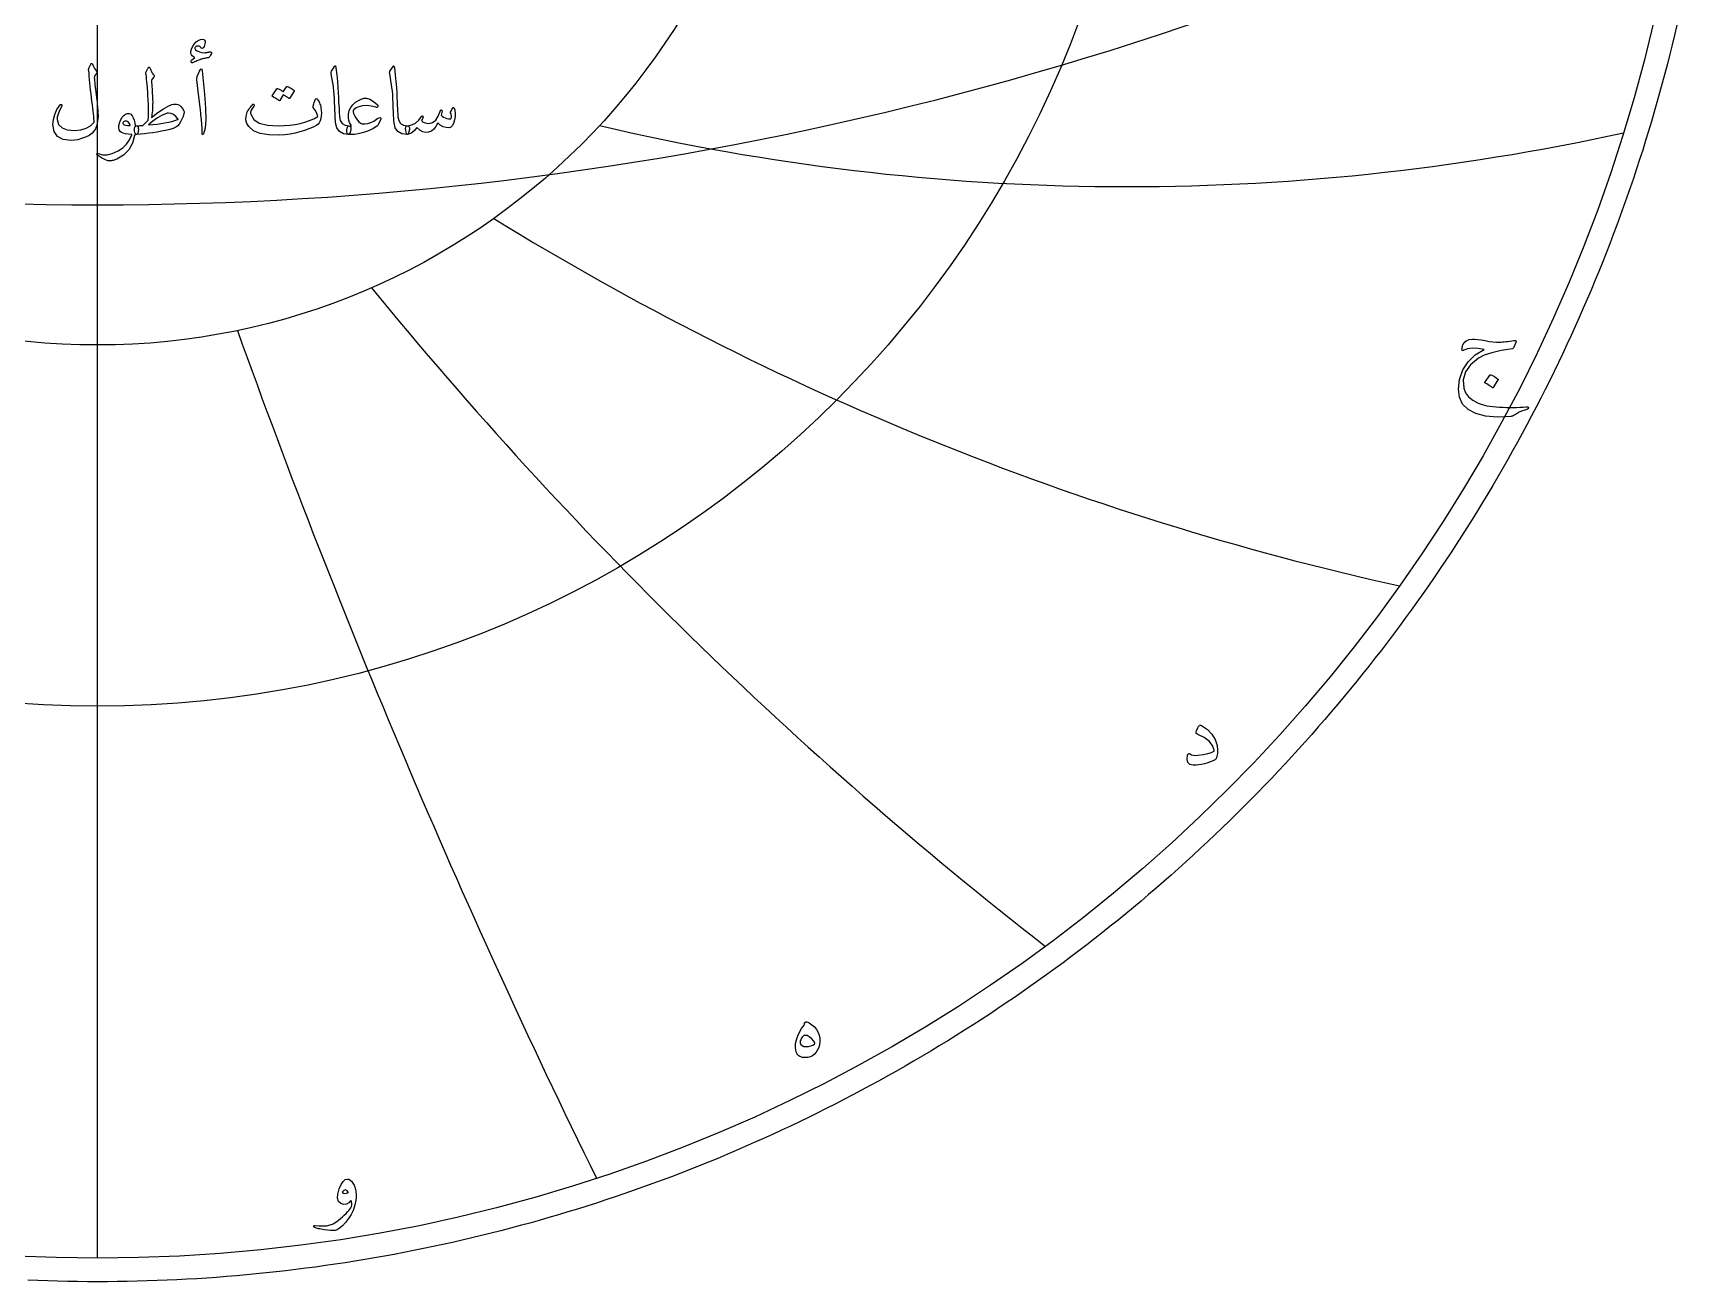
# Model space of a CAD drawing. Header units: millimetres. Extents: x -80 to 80, y -80 to 82.
# Drawn here: x -3.2 to 79.2, y -80.4 to -18.5 of the extents above; entities that cross this region are included whole.
import ezdxf

# ---------------------------------------------------------------- set-up
doc = ezdxf.new("R2010")
doc.units = ezdxf.units.MM
for name, color, linetype in [('CUT_OUTER', 1, 'Continuous'), ('ENGRAVE', 7, 'Continuous'), ('ENGRAVE_FINE', 8, 'Continuous'), ('TEXT', 5, 'Continuous')]:
    doc.layers.add(name, color=color, linetype=linetype)

msp = doc.modelspace()

# ---------------------------------------------------------------- linework, layer by layer
at = {"layer": 'CUT_OUTER'}
msp.add_lwpolyline([(78.3077, -18.09), (78.1952, -18.5701), (78.0798, -19.0496), (77.9614, -19.5283), (77.8401, -20.0063), (77.7159, -20.4836), (77.5888, -20.96), (77.4587, -21.4357), (77.3257, -21.9106), (77.1898, -22.3846), (77.051, -22.8578), (76.9093, -23.3302), (76.7647, -23.8016), (76.6172, -24.2722), (76.4668, -24.7419), (76.3136, -25.2106), (76.1575, -25.6784), (75.9985, -26.1452), (75.8366, -26.611), (75.6719, -27.0758), (75.5043, -27.5396), (75.3339, -28.0024), (75.1607, -28.4641), (74.9846, -28.9248), (74.8057, -29.3843), (74.624, -29.8428), (74.4395, -30.3001), (74.2522, -30.7563), (74.0621, -31.2113), (73.8692, -31.6651), (73.6735, -32.1178), (73.475, -32.5692), (73.2738, -33.0195), (73.0698, -33.4684), (72.8631, -33.9162), (72.6536, -34.3626), (72.4414, -34.8078), (72.2265, -35.2516), (72.0088, -35.6941), (71.7884, -36.1353), (71.5654, -36.5751), (71.3396, -37.0135), (71.1111, -37.4505), (70.88, -37.8862), (70.6462, -38.3204), (70.4098, -38.7531), (70.1706, -39.1844), (69.9289, -39.6142), (69.6845, -40.0426), (69.4375, -40.4694), (69.1879, -40.8947), (68.9356, -41.3184), (68.6808, -41.7406), (68.4234, -42.1613), (68.1634, -42.5803), (67.9009, -42.9978), (67.6358, -43.4136), (67.3681, -43.8278), (67.0979, -44.2403), (66.8252, -44.6512), (66.55, -45.0604), (66.2722, -45.4679), (65.992, -45.8736), (65.7093, -46.2777), (65.4241, -46.68), (65.1364, -47.0806), (64.8463, -47.4794), (64.5538, -47.8764), (64.2588, -48.2715), (63.9614, -48.6649), (63.6616, -49.0565), (63.3594, -49.4462), (63.0548, -49.834), (62.7479, -50.22), (62.4385, -50.604), (62.1269, -50.9862), (61.8128, -51.3664), (61.4965, -51.7447), (61.1778, -52.1211), (60.8569, -52.4955), (60.5336, -52.8679), (60.2081, -53.2384), (59.8803, -53.6068), (59.5502, -53.9732), (59.2179, -54.3376), (58.8834, -54.6999), (58.5467, -55.0602), (58.2077, -55.4184), (57.8666, -55.7745), (57.5233, -56.1285), (57.1778, -56.4804), (56.8302, -56.8302), (56.4804, -57.1778), (56.1285, -57.5233), (55.7745, -57.8666), (55.4184, -58.2077), (55.0602, -58.5467), (54.6999, -58.8834), (54.3376, -59.2179), (53.9732, -59.5502), (53.6068, -59.8803), (53.2384, -60.2081), (52.8679, -60.5336), (52.4955, -60.8569), (52.1211, -61.1778), (51.7447, -61.4965), (51.3664, -61.8128), (50.9862, -62.1269), (50.604, -62.4385), (50.22, -62.7479), (49.834, -63.0548), (49.4462, -63.3594), (49.0565, -63.6616), (48.6649, -63.9614), (48.2715, -64.2588), (47.8764, -64.5538), (47.4794, -64.8463), (47.0806, -65.1364), (46.68, -65.4241), (46.2777, -65.7093), (45.8736, -65.992), (45.4679, -66.2722), (45.0604, -66.55), (44.6512, -66.8252), (44.2403, -67.0979), (43.8278, -67.3681), (43.4136, -67.6358), (42.9978, -67.9009), (42.5803, -68.1634), (42.1613, -68.4234), (41.7406, -68.6808), (41.3184, -68.9356), (40.8947, -69.1879), (40.4694, -69.4375), (40.0426, -69.6845), (39.6142, -69.9289), (39.1844, -70.1706), (38.7531, -70.4098), (38.3204, -70.6462), (37.8862, -70.88), (37.4505, -71.1111), (37.0135, -71.3396), (36.5751, -71.5654), (36.1353, -71.7884), (35.6941, -72.0088), (35.2516, -72.2265), (34.8078, -72.4414), (34.3626, -72.6536), (33.9162, -72.8631), (33.4684, -73.0698), (33.0195, -73.2738), (32.5692, -73.475), (32.1178, -73.6735), (31.6651, -73.8692), (31.2113, -74.0621), (30.7563, -74.2522), (30.3001, -74.4395), (29.8428, -74.624), (29.3843, -74.8057), (28.9248, -74.9846), (28.4641, -75.1607), (28.0024, -75.3339), (27.5396, -75.5043), (27.0758, -75.6719), (26.611, -75.8366), (26.1452, -75.9985), (25.6784, -76.1575), (25.2106, -76.3136), (24.7419, -76.4668), (24.2722, -76.6172), (23.8016, -76.7647), (23.3302, -76.9093), (22.8578, -77.051), (22.3846, -77.1898), (21.9106, -77.3257), (21.4357, -77.4587), (20.96, -77.5888), (20.4836, -77.7159), (20.0063, -77.8401), (19.5283, -77.9614), (19.0496, -78.0798), (18.5701, -78.1952), (18.09, -78.3077), (17.6092, -78.4172), (17.1277, -78.5238), (16.6455, -78.6274), (16.1628, -78.728), (15.6794, -78.8257), (15.1954, -78.9204), (14.7109, -79.0122), (14.2258, -79.101), (13.7402, -79.1868), (13.2541, -79.2696), (12.7674, -79.3494), (12.2803, -79.4263), (11.7927, -79.5001), (11.3047, -79.571), (10.8163, -79.6388), (10.3274, -79.7037), (9.8381, -79.7656), (9.3485, -79.8244), (8.8586, -79.8803), (8.3683, -79.9332), (7.8776, -79.983), (7.3867, -80.0298), (6.8955, -80.0736), (6.4041, -80.1144), (5.9124, -80.1522), (5.4205, -80.187), (4.9283, -80.2188), (4.436, -80.2475), (3.9436, -80.2732), (3.4509, -80.2959), (2.9582, -80.3155), (2.4653, -80.3322), (1.9724, -80.3458), (1.4793, -80.3564), (0.9863, -80.3639), (0.4931, -80.3685), (0, -80.37), (-0.4931, -80.3685), (-0.9863, -80.3639), (-1.4793, -80.3564), (-1.9724, -80.3458), (-2.4653, -80.3322), (-2.9582, -80.3155), (-3.4509, -80.2959)], dxfattribs=at)
at = {"layer": 'ENGRAVE'}
for points in [[(0, -79.2), (0, 79.2)], [(0, -79.2), (0, -33.9362)]]:
    msp.add_lwpolyline(points, dxfattribs=at)
for radius in [79.2, 51.8435, 33.9362]:
    msp.add_circle((0, 0), radius, dxfattribs=at)
for centre, radius, start, end in [((51.062, 88.442), 114.5298, 256.794575, 282.402019), ((95.9326, 95.9326), 145.2373, 238.319809, 257.525392), ((175.7811, 101.4873), 209.4908, 219.263991, 232.067713), ((391.5049, 104.9034), 408.6178, 199.75652, 206.158381)]:
    msp.add_arc(centre, radius, start, end, dxfattribs=at)
at = {"layer": 'ENGRAVE_FINE'}
msp.add_arc((0, 141.4082), 168.3962, 242.077896, 297.922104, dxfattribs=at)
at = {"layer": 'TEXT'}
for points in [[(5.4942, -19.696), (5.4331, -19.7074), (5.3765, -19.7182), (5.3242, -19.7285), (5.2764, -19.7381), (5.2332, -19.7475), (5.195, -19.7569), (5.1618, -19.7662), (5.1335, -19.7756), (5.1048, -19.7863), (5.0703, -19.7996), (5.0299, -19.8156), (4.9836, -19.8342), (4.9315, -19.8557), (4.8736, -19.8804), (4.8098, -19.9084), (4.7401, -19.9395), (4.7117, -19.9489), (4.6874, -19.9489), (4.6672, -19.9395), (4.6511, -19.9208), (4.6414, -19.8748), (4.6686, -19.8213), (4.7328, -19.7601), (4.8338, -19.6913), (4.7565, -19.6474), (4.6979, -19.6), (4.6581, -19.549), (4.637, -19.4946), (4.6329, -19.3918), (4.6581, -19.2803), (4.7126, -19.16), (4.7963, -19.0309), (4.8961, -18.9152), (4.9989, -18.8353), (5.1045, -18.7911), (5.2131, -18.7826), (5.2737, -18.7979), (5.315, -18.8295), (5.337, -18.8775), (5.3396, -18.9419), (5.3291, -19.0116), (5.3115, -19.0754), (5.2869, -19.1333), (5.2553, -19.1854), (5.2237, -19.222), (5.1944, -19.2381), (5.1675, -19.2337), (5.1429, -19.2089), (5.1148, -19.1717), (5.082, -19.1445), (5.0445, -19.1272), (5.0024, -19.1199), (4.9582, -19.1199), (4.9192, -19.1292), (4.8856, -19.148), (4.8572, -19.1761), (4.8364, -19.21), (4.8302, -19.2416), (4.8387, -19.2709), (4.8619, -19.2979), (4.9485, -19.362), (5.0539, -19.4091), (5.178, -19.4392), (5.3209, -19.4524), (5.3333, -19.452), (5.3472, -19.4507), (5.3626, -19.4485), (5.3794, -19.4454), (5.3977, -19.4417), (5.4175, -19.4378), (5.4387, -19.4335), (5.4614, -19.429), (5.486, -19.4245), (5.5082, -19.4202), (5.5281, -19.4163), (5.5457, -19.4126), (5.5612, -19.4095), (5.575, -19.4073), (5.587, -19.406), (5.5972, -19.4056), (5.6165, -19.4076), (5.6324, -19.4138), (5.6446, -19.424), (5.6534, -19.4384), (5.659, -19.4521), (5.6616, -19.4653), (5.6613, -19.4779), (5.6581, -19.4899), (5.6127, -19.5748), (5.5703, -19.6374), (5.5308, -19.6778), (5.4942, -19.696)], [(-0.3326, -20.0145), (-0.3244, -20.0001), (-0.3138, -19.9899), (-0.3009, -19.9837), (-0.2857, -19.9817), (-0.2705, -19.9843), (-0.2576, -19.9922), (-0.2471, -20.0054), (-0.2389, -20.0239), (-0.1953, -20.1313), (-0.1487, -20.2241), (-0.0992, -20.3023), (-0.0468, -20.3658), (-0.0313, -20.3886), (-0.0269, -20.415), (-0.0337, -20.4448), (-0.0515, -20.4782), (-0.0629, -20.4943), (-0.0738, -20.5098), (-0.084, -20.5247), (-0.0937, -20.5391), (-0.1028, -20.5525), (-0.1112, -20.5648), (-0.1191, -20.576), (-0.1265, -20.5859), (-0.1388, -20.6041), (-0.1475, -20.6257), (-0.1528, -20.6509), (-0.1546, -20.6796), (-0.149, -20.7605), (-0.1417, -20.8488), (-0.1326, -20.9444), (-0.1218, -21.0473), (-0.1095, -21.1575), (-0.096, -21.275), (-0.0814, -21.3999), (-0.0656, -21.5321), (-0.0479, -21.6639), (-0.0322, -21.7879), (-0.0186, -21.904), (-0.007, -22.0122), (0.0028, -22.1127), (0.0111, -22.206), (0.018, -22.2919), (0.0234, -22.3705), (0.0296, -22.6032), (0.0105, -22.8236), (-0.0337, -23.0318), (-0.103, -23.2276), (-0.1707, -23.3427), (-0.2752, -23.4489), (-0.4166, -23.5464), (-0.5949, -23.6351), (-0.7881, -23.7086), (-0.9696, -23.7604), (-1.1394, -23.7906), (-1.2974, -23.7991), (-1.6932, -23.7446), (-1.9766, -23.5953), (-2.1476, -23.3512), (-2.2061, -23.0122), (-2.1856, -22.7595), (-2.1195, -22.5122), (-2.0076, -22.2701), (-1.8501, -22.0332), (-1.8381, -22.0195), (-1.8255, -22.011), (-1.8124, -22.0078), (-1.7986, -22.0098), (-1.784, -22.0154), (-1.7728, -22.0227), (-1.7652, -22.0318), (-1.7611, -22.0426), (-1.7582, -22.0587), (-1.7588, -22.0742), (-1.7629, -22.0891), (-1.7705, -22.1035), (-1.8779, -22.3128), (-1.952, -22.4911), (-1.9927, -22.6383), (-2, -22.7546), (-1.9219, -23.0048), (-1.7529, -23.1796), (-1.4933, -23.2789), (-1.1429, -23.3026), (-0.827, -23.2683), (-0.5586, -23.189), (-0.3375, -23.0646), (-0.1639, -22.8951), (-0.1676, -22.8132), (-0.1739, -22.7177), (-0.1828, -22.6083), (-0.1944, -22.4852), (-0.2089, -22.3481), (-0.2266, -22.1966), (-0.2475, -22.0307), (-0.2717, -21.8506), (-0.2945, -21.6647), (-0.3162, -21.4817), (-0.3367, -21.3017), (-0.356, -21.1246), (-0.3738, -20.9504), (-0.3899, -20.7791), (-0.4043, -20.6108), (-0.4169, -20.4454), (-0.4356, -20.2862), (-0.4347, -20.268), (-0.4321, -20.251), (-0.4277, -20.2352), (-0.4215, -20.2206)], [(2.5246, -20.1831), (2.5357, -20.1711), (2.5457, -20.1632), (2.5545, -20.1594), (2.5621, -20.1597), (2.5712, -20.1638), (2.5796, -20.1714), (2.5875, -20.1825), (2.5949, -20.1972), (2.6246, -20.2604), (2.6528, -20.3189), (2.6796, -20.3728), (2.7049, -20.422), (2.7291, -20.4659), (2.7524, -20.504), (2.7748, -20.5362), (2.7963, -20.5625), (2.8121, -20.5842), (2.8173, -20.607), (2.8121, -20.631), (2.7963, -20.6562), (2.7026, -20.7733), (2.6906, -20.7935), (2.6827, -20.8166), (2.6789, -20.8427), (2.6792, -20.8716), (2.6944, -21.0927), (2.7073, -21.2873), (2.7178, -21.4557), (2.726, -21.5976), (2.7322, -21.7136), (2.7366, -21.8037), (2.7392, -21.8681), (2.7401, -21.9068), (2.739, -22.0209), (2.736, -22.1293), (2.7308, -22.2317), (2.7237, -22.3283), (2.7147, -22.4191), (2.7043, -22.504), (2.6925, -22.583), (2.6792, -22.6562), (2.9974, -22.4126), (3.2729, -22.2253), (3.5056, -22.0941), (3.6956, -22.0192), (3.7802, -21.9993), (3.856, -21.9911), (3.923, -21.9946), (3.9813, -22.0098), (4.0636, -22.0526), (4.1417, -22.1199), (4.2158, -22.2118), (4.2857, -22.3283), (4.2966, -22.3561), (4.301, -22.388), (4.2989, -22.424), (4.2904, -22.4642), (4.2439, -22.6082), (4.1886, -22.7452), (4.1244, -22.8752), (4.0515, -22.9981), (3.9807, -23.0772), (3.8806, -23.1457), (3.7512, -23.2036), (3.5925, -23.251), (3.3801, -23.298), (3.1692, -23.3406), (2.9598, -23.3788), (2.7518, -23.4126), (2.5455, -23.4418), (2.3413, -23.4659), (2.1392, -23.4851), (1.9391, -23.4993), (1.9166, -23.4928), (1.8958, -23.4735), (1.8768, -23.4413), (1.8595, -23.3962), (1.8443, -23.3409), (1.8361, -23.2873), (1.8349, -23.2355), (1.8408, -23.1855), (1.8539, -23.1418), (1.8747, -23.1094), (1.9031, -23.088), (1.9391, -23.0777), (1.987, -23.0751), (2.0322, -23.0719), (2.0748, -23.0681), (2.1148, -23.0637), (2.1521, -23.0593), (2.1868, -23.0555), (2.2188, -23.0523), (2.2483, -23.0496), (2.5106, -22.7967), (2.5129, -22.7857), (2.5152, -22.7715), (2.5176, -22.7541), (2.5199, -22.7335), (2.5223, -22.7096), (2.5246, -22.6825), (2.5269, -22.6522), (2.5293, -22.6187), (2.5313, -22.5823), (2.5328, -22.5432), (2.5337, -22.5015), (2.534, -22.4571), (2.534, -22.4104), (2.534, -22.3617), (2.534, -22.3109), (2.534, -22.2581), (2.5334, -22.1983), (2.5316, -22.1269), (2.5287, -22.0438), (2.5246, -21.9489), (2.5193, -21.843), (2.5129, -21.7264), (2.5053, -21.5994), (2.4965, -21.4618), (2.4763, -21.1565), (2.4579, -20.915), (2.4412, -20.7373), (2.4262, -20.6234), (2.4142, -20.5502), (2.4063, -20.4946), (2.4025, -20.4565), (2.4028, -20.436), (2.417, -20.3974), (2.4315, -20.3611), (2.4463, -20.3271), (2.4614, -20.2955), (2.4767, -20.2657), (2.4924, -20.237), (2.5084, -20.2095), (2.5246, -20.1831)], [(5.0679, -20.3611), (5.1127, -20.2744), (5.1487, -20.244), (5.176, -20.2698), (5.1944, -20.3517), (5.3021, -21.4993), (5.3663, -22.2036), (5.3806, -22.7663), (5.3452, -23.1872), (5.26, -23.4665), (5.2445, -23.4893), (5.2307, -23.5016), (5.2187, -23.5034), (5.2085, -23.4946), (5.2003, -23.4808), (5.1944, -23.463), (5.1909, -23.441), (5.1897, -23.415), (5.1897, -23.2121), (5.1804, -22.9969), (5.1616, -22.7695), (5.1335, -22.5297), (5.1274, -22.4671), (5.1089, -22.2979), (5.0782, -22.0221), (5.0352, -21.6398), (4.9321, -20.792), (4.9298, -20.7469), (4.9321, -20.7054), (4.9391, -20.6673), (4.9509, -20.6328)], [(11.7565, -20.1269), (11.7656, -20.1128), (11.7741, -20.1035), (11.782, -20.0988), (11.7893, -20.0988), (11.8004, -20.1049), (11.8104, -20.1234), (11.8192, -20.1541), (11.8268, -20.1972), (11.8654, -20.547), (11.897, -20.8705), (11.9216, -21.1676), (11.9392, -21.4384), (11.9505, -21.6699), (11.9609, -21.8775), (11.9704, -22.061), (11.979, -22.2206), (11.9865, -22.3561), (11.9925, -22.4677), (11.997, -22.5552), (12.0001, -22.6187), (12.0416, -22.809), (12.1336, -22.9489), (12.2758, -23.0385), (12.4685, -23.0777), (12.522, -23.0918), (12.5563, -23.1246), (12.5712, -23.1761), (12.5668, -23.2464), (12.5449, -23.357), (12.5212, -23.4361), (12.4957, -23.4835), (12.4685, -23.4993), (12.1974, -23.4636), (11.9977, -23.3564), (11.8695, -23.1779), (11.8127, -22.9279), (11.8038, -22.8083), (11.7957, -22.6884), (11.7886, -22.5682), (11.7823, -22.4478), (11.7766, -22.327), (11.7712, -22.206), (11.766, -22.0846), (11.7612, -21.963), (11.7524, -21.731), (11.7401, -21.5221), (11.7243, -21.3364), (11.705, -21.1737), (11.6822, -21.0176), (11.6558, -20.8511), (11.626, -20.6745), (11.5926, -20.4876), (11.5882, -20.4539), (11.5891, -20.4232), (11.5952, -20.3953), (11.6066, -20.3705)], [(14.6558, -20.1269), (14.6649, -20.1128), (14.6734, -20.1035), (14.6813, -20.0988), (14.6886, -20.0988), (14.6997, -20.1049), (14.7097, -20.1234), (14.7185, -20.1541), (14.7261, -20.1972), (14.7647, -20.547), (14.7963, -20.8705), (14.8209, -21.1676), (14.8385, -21.4384), (14.8498, -21.6699), (14.8602, -21.8775), (14.8697, -22.061), (14.8783, -22.2206), (14.8858, -22.3561), (14.8918, -22.4677), (14.8963, -22.5552), (14.8994, -22.6187), (14.941, -22.809), (15.0329, -22.9489), (15.1752, -23.0385), (15.3678, -23.0777), (15.4214, -23.0918), (15.4556, -23.1246), (15.4705, -23.1761), (15.4661, -23.2464), (15.4442, -23.357), (15.4205, -23.4361), (15.395, -23.4835), (15.3678, -23.4993), (15.0967, -23.4636), (14.8971, -23.3564), (14.7688, -23.1779), (14.712, -22.9279), (14.7031, -22.8083), (14.6951, -22.6884), (14.6879, -22.5682), (14.6816, -22.4478), (14.6759, -22.327), (14.6705, -22.206), (14.6653, -22.0846), (14.6605, -21.963), (14.6517, -21.731), (14.6394, -21.5221), (14.6236, -21.3364), (14.6043, -21.1737), (14.5815, -21.0176), (14.5551, -20.8511), (14.5253, -20.6745), (14.4919, -20.4876), (14.4875, -20.4539), (14.4884, -20.4232), (14.4945, -20.3953), (14.5059, -20.3705)], [(9.3771, -21.1339), (9.383, -21.1281), (9.3912, -21.1246), (9.4017, -21.1234), (9.4146, -21.1246), (9.4607, -21.1418), (9.5053, -21.1609), (9.5485, -21.1816), (9.5902, -21.2042), (9.6308, -21.2288), (9.6704, -21.2557), (9.7092, -21.285), (9.7471, -21.3166), (9.7545, -21.3263), (9.7577, -21.3365), (9.7568, -21.3473), (9.7518, -21.3588), (9.527, -21.7147), (9.5208, -21.7194), (9.5118, -21.7194), (9.4998, -21.7147), (9.4848, -21.7054), (9.4746, -21.6967), (9.4579, -21.6849), (9.4348, -21.6698), (9.4052, -21.6515), (9.3689, -21.6297), (9.3256, -21.6041), (9.2752, -21.5747), (9.2179, -21.5414), (9.0399, -21.8178), (9.0317, -21.8263), (9.0211, -21.8283), (9.0083, -21.8239), (8.993, -21.8131), (8.9799, -21.8037), (8.9591, -21.7897), (8.9307, -21.7709), (8.8947, -21.7475), (8.8505, -21.7194), (8.7975, -21.6866), (8.7357, -21.6492), (8.6652, -21.607), (8.6578, -21.6), (8.6546, -21.593), (8.6555, -21.5859), (8.6605, -21.5789), (8.89, -21.237), (8.8958, -21.2311), (8.904, -21.2276), (8.9146, -21.2264), (8.9275, -21.2276), (8.9667, -21.2403), (9.0047, -21.2551), (9.0416, -21.272), (9.0773, -21.2908), (9.1119, -21.3115), (9.1453, -21.3336), (9.1775, -21.3571), (9.2085, -21.3822)], [(10.9041, -21.7569), (10.9355, -21.7964), (10.9644, -21.84), (10.9906, -21.8877), (11.0141, -21.9396), (11.0351, -21.9952), (11.0534, -22.0543), (11.069, -22.117), (11.082, -22.1831), (11.099, -22.316), (11.1031, -22.4478), (11.0943, -22.5783), (11.0727, -22.7077), (11.0399, -22.8231), (10.9977, -22.9161), (10.9462, -22.987), (10.8853, -23.0356), (10.6921, -23.1378), (10.4872, -23.2288), (10.2706, -23.3087), (10.0422, -23.3775), (9.8022, -23.4346), (9.5504, -23.4794), (9.2869, -23.5119), (9.0118, -23.5321), (8.496, -23.5268), (8.0727, -23.4548), (7.7419, -23.316), (7.5036, -23.1105), (7.4058, -22.9498), (7.3607, -22.7768), (7.3683, -22.5915), (7.4286, -22.3939), (7.449, -22.3513), (7.4725, -22.3078), (7.4993, -22.2635), (7.5293, -22.2182), (7.5625, -22.1721), (7.599, -22.1252), (7.6387, -22.0773), (7.6815, -22.0286), (7.6959, -22.0148), (7.7108, -22.0063), (7.7263, -22.0031), (7.7424, -22.0051), (7.7533, -22.0092), (7.7623, -22.0168), (7.7697, -22.028), (7.7752, -22.0426), (7.7779, -22.0564), (7.7764, -22.0695), (7.7708, -22.0821), (7.7612, -22.0941), (7.7211, -22.1418), (7.6851, -22.1913), (7.6532, -22.2425), (7.6253, -22.2955), (7.6063, -22.3462), (7.5961, -22.3951), (7.5946, -22.4422), (7.6019, -22.4876), (7.7483, -22.7525), (8.0235, -22.9384), (8.4275, -23.0452), (8.9602, -23.0731), (9.2531, -23.0618), (9.5323, -23.0373), (9.7976, -22.9997), (10.0492, -22.9489), (10.2874, -22.885), (10.5124, -22.8078), (10.7242, -22.7175), (10.9228, -22.614), (10.9035, -22.5174), (10.8596, -22.4103), (10.7911, -22.2926), (10.698, -22.1644), (10.695, -22.1521), (10.6956, -22.1293), (10.6997, -22.0959), (10.7073, -22.052), (10.7094, -22.0476), (10.7108, -22.0438), (10.7117, -22.0406), (10.712, -22.0379), (10.7272, -21.9782), (10.7495, -21.9115), (10.7788, -21.8377), (10.8151, -21.7569), (10.8312, -21.7323), (10.8514, -21.7241), (10.8757, -21.7323), (10.9041, -21.7569)], [(14.0469, -22.7358), (13.9205, -23.0168), (13.9044, -23.0447), (13.8888, -23.0672), (13.8739, -23.0845), (13.8596, -23.0965), (13.7867, -23.1464), (13.7085, -23.1931), (13.6251, -23.2366), (13.5364, -23.2768), (13.4427, -23.3144), (13.3443, -23.35), (13.2413, -23.3835), (13.1336, -23.415), (12.9322, -23.4642), (12.7542, -23.4946), (12.5996, -23.5063), (12.4685, -23.4993), (12.4184, -23.4765), (12.3853, -23.4314), (12.3692, -23.364), (12.3701, -23.2745), (12.3821, -23.1937), (12.3994, -23.1339), (12.4219, -23.0953), (12.4497, -23.0777), (12.4544, -23.0777), (12.4591, -23.0777), (12.4638, -23.0777), (12.4685, -23.0777), (12.5033, -23.0813), (12.5376, -23.0824), (12.5712, -23.0813), (12.6043, -23.0777), (12.5475, -22.9937), (12.5036, -22.9009), (12.4726, -22.7993), (12.4544, -22.689), (12.4518, -22.4914), (12.486, -22.3154), (12.5572, -22.1612), (12.6652, -22.0286), (12.8042, -21.9047), (12.9404, -21.8096), (13.0736, -21.7431), (13.2038, -21.7054), (13.3443, -21.7057), (13.5036, -21.7581), (13.6816, -21.8626), (13.8783, -22.0192), (13.9006, -22.0435), (13.9111, -22.0695), (13.9099, -22.0973), (13.897, -22.1269), (13.8786, -22.1497), (13.8561, -22.162), (13.8294, -22.1638), (13.7987, -22.155), (13.5782, -22.0912), (13.3572, -22.0684), (13.1356, -22.0865), (12.9134, -22.1456), (12.8253, -22.1828), (12.7577, -22.2241), (12.7106, -22.2695), (12.6839, -22.319), (12.6775, -22.3816), (12.6956, -22.4618), (12.7384, -22.5596), (12.8057, -22.6749), (12.8877, -22.7914), (12.965, -22.8787), (13.0376, -22.9366), (13.1055, -22.9653), (13.2533, -22.98), (13.4017, -22.963), (13.5507, -22.9144), (13.7003, -22.8342), (13.8362, -22.7405), (13.9064, -22.696), (13.9626, -22.6702), (14.0048, -22.6632), (14.0329, -22.6749), (14.0443, -22.6893), (14.0504, -22.7042), (14.0513, -22.7197), (14.0469, -22.7358)], [(17.6395, -22.1644), (17.6497, -22.1574), (17.6617, -22.1597), (17.6755, -22.1714), (17.691, -22.1925), (17.7077, -22.2282), (17.7203, -22.2791), (17.7287, -22.3453), (17.7331, -22.4267), (17.7346, -22.5192), (17.7296, -22.6094), (17.7182, -22.6972), (17.7003, -22.7827), (17.6482, -22.9489), (17.5903, -23.0684), (17.5265, -23.141), (17.4568, -23.1667), (17.292, -23.1571), (17.1395, -23.114), (16.9992, -23.0376), (16.8713, -22.9279), (16.7835, -23.1009), (16.6793, -23.2358), (16.5587, -23.3327), (16.4217, -23.3916), (16.2779, -23.4044), (16.1324, -23.3681), (15.9852, -23.2827), (15.8362, -23.148), (15.7156, -23.3017), (15.5973, -23.4115), (15.4814, -23.4773), (15.3678, -23.4993), (15.3449, -23.4864), (15.3233, -23.4478), (15.3028, -23.3834), (15.2835, -23.2932), (15.2764, -23.2042), (15.2882, -23.1386), (15.3186, -23.0965), (15.3678, -23.0777), (15.5838, -23.0289), (15.7729, -22.9337), (15.9351, -22.7923), (16.0704, -22.6047), (16.0777, -22.5944), (16.0856, -22.5871), (16.0941, -22.5827), (16.1031, -22.5812), (16.1143, -22.5824), (16.1242, -22.5859), (16.133, -22.5918), (16.1406, -22.6), (16.145, -22.6252), (16.1348, -22.6679), (16.1099, -22.7282), (16.0704, -22.8061), (16.1222, -22.8661), (16.2027, -22.9103), (16.3119, -22.9387), (16.4498, -22.9513), (16.6216, -22.9153), (16.7718, -22.7979), (16.9003, -22.5991), (17.0071, -22.319), (17.0124, -22.3046), (17.0188, -22.2944), (17.0265, -22.2882), (17.0352, -22.2862), (17.0484, -22.2873), (17.0598, -22.2908), (17.0695, -22.2967), (17.0774, -22.3049), (17.0832, -22.3166), (17.0868, -22.3283), (17.0879, -22.34), (17.0868, -22.3517), (17.0399, -22.5485), (17.0947, -22.5971), (17.1605, -22.6398), (17.2375, -22.6767), (17.3256, -22.7077), (17.4114, -22.7279), (17.4767, -22.7323), (17.5215, -22.7209), (17.5458, -22.6937), (17.5537, -22.6521), (17.5493, -22.593), (17.5326, -22.5163), (17.5036, -22.422), (17.5086, -22.3954), (17.5329, -22.3435), (17.5765, -22.2666), (17.6395, -22.1644)], [(1.8454, -23.5508), (1.7357, -23.9364), (1.5515, -24.2592), (1.293, -24.5195), (0.9602, -24.7171), (0.9136, -24.7371), (0.8677, -24.7552), (0.8223, -24.7711), (0.7775, -24.785), (0.7336, -24.7966), (0.6909, -24.8055), (0.6493, -24.8118), (0.6089, -24.8155), (0.5082, -24.8011), (0.3747, -24.7487), (0.2084, -24.6583), (0.0094, -24.5297), (-0.012, -24.5113), (-0.0246, -24.4934), (-0.0284, -24.4762), (-0.0234, -24.4595), (-0.0123, -24.4466), (0.0023, -24.4407), (0.0205, -24.4419), (0.0422, -24.4501), (0.2491, -24.5172), (0.4813, -24.5169), (0.7386, -24.4492), (1.0211, -24.3143), (1.2518, -24.1577), (1.4426, -23.9735), (1.5937, -23.7619), (1.7049, -23.5227), (1.7041, -23.5142), (1.7014, -23.5075), (1.697, -23.5025), (1.6909, -23.4993), (1.5296, -23.4899), (1.3923, -23.4712), (1.279, -23.4431), (1.1897, -23.4056), (1.1206, -23.3476), (1.0773, -23.2674), (1.0597, -23.165), (1.0679, -23.0403), (1.0706, -23.0237), (1.0738, -23.0069), (1.0776, -22.9898), (1.082, -22.9724), (1.087, -22.9543), (1.0925, -22.9355), (1.0987, -22.9157), (1.1054, -22.8951), (1.1604, -22.7613), (1.2272, -22.6503), (1.3056, -22.5622), (1.3958, -22.4969), (1.488, -22.4612), (1.5726, -22.4618), (1.6496, -22.4987), (1.719, -22.5719), (1.7796, -22.6738), (1.8255, -22.792), (1.8569, -22.9267), (1.8735, -23.0777), (1.8828, -23.0776), (1.8917, -23.0772), (1.9003, -23.0764), (1.9087, -23.0754), (1.917, -23.0744), (1.9257, -23.0736), (1.9346, -23.0732), (1.9438, -23.0731), (1.9754, -23.0798), (2, -23.1), (2.0176, -23.1337), (2.0281, -23.1808), (2.0325, -23.2326), (2.0316, -23.285), (2.0255, -23.338), (2.0141, -23.3916), (1.9991, -23.4387), (1.9824, -23.4724), (1.964, -23.4926), (1.9438, -23.4993), (1.8548, -23.4993), (1.8542, -23.5078), (1.8525, -23.5192), (1.8495, -23.5335), (1.8454, -23.5508)], [(1.6206, -23.0262), (1.5714, -22.9404), (1.5176, -22.8798), (1.459, -22.8444), (1.3958, -22.8342), (1.358, -22.8441), (1.3244, -22.8599), (1.2948, -22.8816), (1.2693, -22.9091), (1.2611, -22.9238), (1.26, -22.9396), (1.2658, -22.9565), (1.2787, -22.9747), (1.327, -23.0171), (1.397, -23.0461), (1.4886, -23.0616), (1.6019, -23.0637), (1.6136, -23.0613), (1.6206, -23.0543), (1.623, -23.0426), (1.6206, -23.0262)], [(3.5316, -22.4407), (3.5079, -22.4416), (3.4836, -22.4442), (3.4587, -22.4486), (3.4333, -22.4548), (3.2032, -22.5452), (2.9766, -22.6714), (2.7535, -22.8333), (2.534, -23.0309), (2.7532, -23.0104), (2.9614, -22.9864), (3.1584, -22.9589), (3.3443, -22.9279), (3.5191, -22.893), (3.6827, -22.8541), (3.8352, -22.8111), (3.9766, -22.7639), (3.9898, -22.7584), (3.9965, -22.751), (3.9968, -22.742), (3.9907, -22.7311), (3.89, -22.6076), (3.7799, -22.518), (3.6604, -22.4624), (3.5316, -22.4407)], [(70.3307, -33.808), (70.2108, -34.0777), (70.1999, -34.0955), (70.1871, -34.109), (70.1724, -34.118), (70.1559, -34.1227), (69.6016, -34.2101), (69.1379, -34.3176), (68.7648, -34.445), (68.4822, -34.5924), (68.0859, -34.9155), (67.8314, -35.2706), (67.7187, -35.6575), (67.7477, -36.0762), (67.8358, -36.3029), (67.9851, -36.5034), (68.1955, -36.6776), (68.4672, -36.8256), (68.658, -36.8918), (68.8956, -36.9455), (69.1801, -36.9867), (69.5114, -37.0155), (69.6875, -37.0239), (69.8611, -37.0292), (70.0322, -37.0314), (70.2008, -37.0305), (70.3663, -37.0267), (70.5281, -37.0205), (70.6861, -37.0117), (70.8403, -37.0005), (70.8766, -36.998), (70.9053, -37.0005), (70.9265, -37.008), (70.9403, -37.0205), (70.9478, -37.0358), (70.9503, -37.0517), (70.9478, -37.0682), (70.9403, -37.0854), (70.9348, -37.0946), (70.9284, -37.1023), (70.9211, -37.1084), (70.9128, -37.1129), (70.9039, -37.1168), (70.8947, -37.121), (70.8852, -37.1255), (70.8753, -37.1304), (70.7314, -37.1763), (70.6043, -37.2241), (70.4941, -37.2737), (70.4007, -37.3252), (70.3409, -37.3624), (70.2864, -37.3939), (70.2372, -37.4198), (70.1933, -37.4401), (70.1554, -37.4558), (70.124, -37.4676), (70.0992, -37.4757), (70.0809, -37.4801), (69.3977, -37.5054), (68.8169, -37.4564), (68.3385, -37.333), (67.9626, -37.1354), (67.6909, -36.8643), (67.5304, -36.5259), (67.4811, -36.1199), (67.5429, -35.6465), (67.7065, -35.1697), (67.9626, -34.7635), (68.3111, -34.4278), (68.752, -34.1627), (68.4397, -34.103), (68.1674, -34.089), (67.9351, -34.1205), (67.7427, -34.1977), (67.7259, -34.2039), (67.7103, -34.2076), (67.6959, -34.2089), (67.6828, -34.2076), (67.6719, -34.2036), (67.6641, -34.1964), (67.6594, -34.1861), (67.6578, -34.1727), (67.6647, -34.1105), (67.6753, -34.049), (67.6897, -33.9881), (67.7078, -33.9279), (67.7715, -33.8108), (67.8726, -33.7243), (68.0113, -33.6684), (68.1874, -33.6431), (68.2989, -33.644), (68.4385, -33.6568), (68.6061, -33.6815), (68.8019, -33.718), (69.004, -33.7546), (69.1904, -33.7792), (69.3612, -33.792), (69.5164, -33.793), (69.591, -33.7897), (69.67, -33.7849), (69.7534, -33.7785), (69.8411, -33.7705), (69.9332, -33.7607), (70.0297, -33.7486), (70.1306, -33.7344), (70.2358, -33.718), (70.2961, -33.7162), (70.332, -33.7305), (70.3435, -33.7611), (70.3307, -33.808)], [(69.0417, -35.4267), (69.048, -35.4205), (69.0567, -35.4167), (69.068, -35.4155), (69.0817, -35.4167), (69.1788, -35.4561), (69.2703, -35.5041), (69.3562, -35.561), (69.4364, -35.6265), (69.4442, -35.6365), (69.4477, -35.6465), (69.4467, -35.6565), (69.4414, -35.6665), (69.2066, -36.0462), (69.1979, -36.0553), (69.1866, -36.0575), (69.1729, -36.0528), (69.1566, -36.0412), (69.1426, -36.0312), (69.1204, -36.0162), (69.0901, -35.9963), (69.0517, -35.9713), (69.0046, -35.9413), (68.9481, -35.9063), (68.8822, -35.8664), (68.8069, -35.8214), (68.7969, -35.8139), (68.7919, -35.8064), (68.7919, -35.7989), (68.7969, -35.7914)], [(54.479, -53.1226), (54.4989, -53.0631), (54.5184, -53.0095), (54.5376, -52.9619), (54.5565, -52.9202), (54.5747, -52.8842), (54.5921, -52.8534), (54.6085, -52.828), (54.6239, -52.8078), (54.648, -52.7885), (54.6751, -52.7803), (54.7054, -52.7835), (54.7388, -52.7978), (55.0345, -52.9961), (55.2622, -53.2263), (55.4217, -53.4882), (55.5132, -53.7821), (55.526, -53.8661), (55.5345, -53.9482), (55.5385, -54.0284), (55.5382, -54.1068), (55.5332, -54.1827), (55.5232, -54.2555), (55.5082, -54.3251), (55.4882, -54.3916), (55.4705, -54.4272), (55.447, -54.459), (55.418, -54.4872), (55.3833, -54.5115), (55.264, -54.5699), (55.141, -54.6202), (55.0142, -54.6623), (54.8837, -54.6964), (54.7501, -54.7229), (54.6139, -54.7426), (54.4753, -54.7554), (54.3341, -54.7613), (54.1668, -54.7332), (54.0644, -54.6389), (54.0269, -54.4784), (54.0544, -54.2517), (54.0637, -54.227), (54.0768, -54.208), (54.0937, -54.1946), (54.1143, -54.1868), (54.1321, -54.1889), (54.1505, -54.1955), (54.1696, -54.2064), (54.1893, -54.2217), (54.2501, -54.2545), (54.3329, -54.2729), (54.4375, -54.277), (54.564, -54.2667), (54.8384, -54.2267), (55.0623, -54.1818), (55.2356, -54.1318), (55.3583, -54.0768), (55.3646, -54.0694), (55.3683, -54.0569), (55.3696, -54.0394), (55.3683, -54.0169), (55.2837, -53.7808), (55.1198, -53.5722), (54.8765, -53.3911), (54.554, -53.2375), (54.5118, -53.2153), (54.4853, -53.1888), (54.4743, -53.1579), (54.479, -53.1226)], [(35.0768, -67.5131), (35.1196, -67.4934), (35.168, -67.4894), (35.222, -67.5009), (35.2817, -67.5281), (35.43, -67.6274), (35.5552, -67.7404), (35.6573, -67.8672), (35.7363, -68.0077), (35.791, -68.1542), (35.82, -68.3037), (35.8234, -68.4564), (35.8013, -68.6122), (35.761, -68.7543), (35.7051, -68.8808), (35.6336, -68.9916), (35.5465, -69.0869), (35.4481, -69.1634), (35.3429, -69.218), (35.2308, -69.2508), (35.1118, -69.2617), (34.9563, -69.2505), (34.8295, -69.2068), (34.7315, -69.1306), (34.6622, -69.0219), (34.6206, -68.8898), (34.6059, -68.7384), (34.6181, -68.5676), (34.6572, -68.3774), (34.7205, -68.1801), (34.8058, -67.9927), (34.9129, -67.8154), (35.0419, -67.648), (35.0462, -67.6402), (35.0494, -67.6268), (35.0512, -67.6077), (35.0518, -67.583), (35.0534, -67.5562), (35.0581, -67.5356), (35.0659, -67.5212), (35.0768, -67.5131)], [(35.5515, -68.5873), (35.5724, -68.561), (35.5752, -68.5273), (35.5599, -68.4861), (35.5265, -68.4374), (35.4106, -68.3112), (35.2979, -68.2225), (35.1883, -68.1713), (35.0818, -68.1576), (35.0312, -68.1666), (34.9844, -68.1938), (34.9413, -68.2391), (34.902, -68.3025), (34.8704, -68.3709), (34.8508, -68.4311), (34.8429, -68.4833), (34.847, -68.5273), (34.882, -68.6082), (34.9419, -68.666), (35.0269, -68.7006), (35.1368, -68.7122), (35.2583, -68.7044), (35.3679, -68.6809), (35.4656, -68.6419), (35.5515, -68.5873)], [(11.9865, -75.7573), (12.0777, -75.5456), (12.1764, -75.3951), (12.2825, -75.3058), (12.3962, -75.2777), (12.4674, -75.2902), (12.5361, -75.3277), (12.6023, -75.3901), (12.666, -75.4775), (12.6966, -75.5281), (12.7234, -75.58), (12.7465, -75.633), (12.7659, -75.6874), (12.7825, -75.7433), (12.7971, -75.801), (12.8099, -75.8607), (12.8209, -75.9222), (12.8312, -76.0593), (12.8221, -76.2207), (12.7937, -76.4065), (12.7459, -76.6167), (12.6754, -76.8343), (12.5786, -77.0426), (12.4555, -77.2415), (12.3063, -77.431), (12.1498, -77.5962), (12.0102, -77.717), (11.8875, -77.7936), (11.7817, -77.8257), (11.6736, -77.8313), (11.5493, -77.8282), (11.4088, -77.8163), (11.2521, -77.7957), (11.1726, -77.7828), (11.0991, -77.7689), (11.0315, -77.7541), (10.9698, -77.7383), (10.9137, -77.7222), (10.863, -77.7064), (10.8176, -77.691), (10.7774, -77.6758), (10.7537, -77.6627), (10.7375, -77.6484), (10.7287, -77.6327), (10.7275, -77.6159), (10.7353, -77.599), (10.7487, -77.5884), (10.7678, -77.584), (10.7924, -77.5859), (10.9851, -77.6046), (11.1734, -77.6059), (11.3573, -77.5896), (11.5369, -77.5559), (11.5923, -77.5387), (11.6536, -77.5122), (11.7209, -77.4763), (11.7942, -77.431), (11.8733, -77.3764), (11.9584, -77.3124), (12.0494, -77.239), (12.1464, -77.1562), (12.2413, -77.0707), (12.3262, -76.9889), (12.4012, -76.9108), (12.4661, -76.8365), (12.5208, -76.7656), (12.5648, -76.6978), (12.5982, -76.6332), (12.621, -76.5717), (12.6079, -76.4786), (12.5935, -76.4093), (12.5779, -76.3637), (12.5611, -76.3419), (12.4596, -76.4615), (12.345, -76.5255), (12.2173, -76.5339), (12.0764, -76.4868), (11.9603, -76.385), (11.9066, -76.2295), (11.9153, -76.0202), (11.9865, -75.7573)], [(12.4412, -75.9422), (12.3675, -75.8529), (12.2913, -75.8198), (12.2126, -75.8429), (12.1314, -75.9222), (12.1976, -75.9759), (12.2713, -75.9971), (12.3525, -75.9859), (12.4412, -75.9422)]]:
    msp.add_lwpolyline(points, close=True, dxfattribs=at)

doc.saveas('drawing.dxf')
